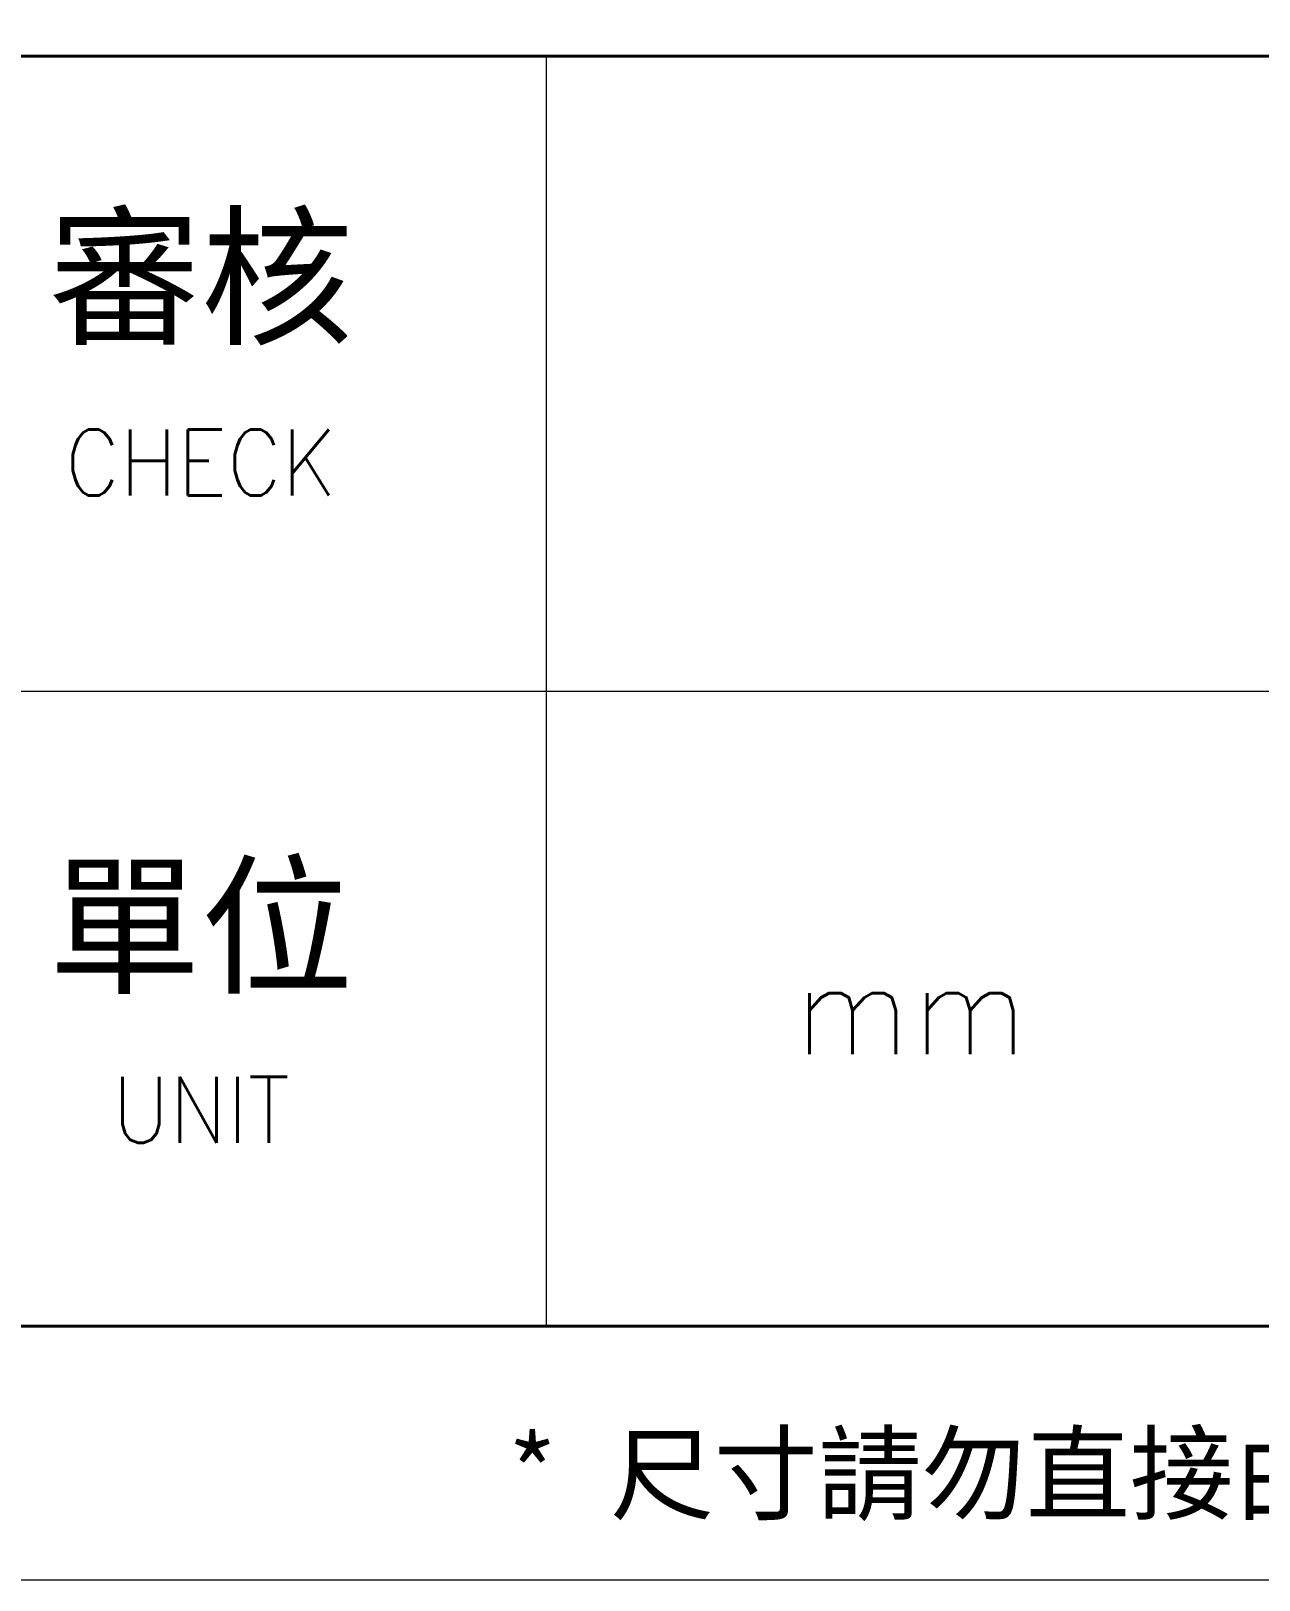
# Model space of a CAD drawing. Extents: x -3378 to 102197, y -3799 to 48702.
# Drawn here: x 7740 to 10019, y 14539 to 17415 of the extents above; entities that cross this region are included whole.
import ezdxf

# ---------------------------------------------------------------- set-up
doc = ezdxf.new("R2010")
doc.units = 0
doc.layers.add('(圖框)', color=7, linetype='Continuous')
doc.layers.add('0-蝶翼', color=7, linetype='Continuous')
doc.styles.get("Standard").update_dxf_attribs({"font": 'romans.shx', "bigfont": 'chinese.shx'})
doc.styles.add('型式1', font='')
doc.styles.get('型式1').set_extended_font_data('PMingLiU')

# ---------------------------------------------------------------- blocks, each defined once
blk = doc.blocks.new('PLAN-圖框')
at = {"layer": '(圖框)', "color": 2, "lineweight": 0}
for p, q in [((6388.6, -14142.1), (6388.6, -12894.9)), ((6388.6, -14142.1), (6388.6, -12894.9)), ((149.7, -13518.5), (8521.3, -13518.5))]:
    blk.add_line(p, q, dxfattribs=at)
at = {"layer": '(圖框)', "color": 240, "linetype": 'Continuous', "lineweight": 40, "flags": 128}
blk.add_lwpolyline([(149.7, -12894.9), (20200.7, -12894.9)], dxfattribs=at)
at = {"layer": '(圖框)', "color": 1, "linetype": 'Continuous', "lineweight": 40, "flags": 128}
blk.add_lwpolyline([(149.7, -12894.9), (20200.7, -12894.9)], dxfattribs=at)
at = {"layer": '(圖框)', "color": 4, "linetype": 'Continuous', "lineweight": 0}
blk.add_3dface([(20500, -14391.5), (0, -14391.5), (0, 0), (20500, 0)], dxfattribs=at)
at = {"layer": '(圖框)', "color": 1, "linetype": 'Continuous', "lineweight": 40}
blk.add_3dface([(149.7, -14142.1), (20200.7, -14142.1), (20200.7, -249.4), (149.7, -249.4)], dxfattribs=at)
at = {"layer": '(圖框)', "color": 2, "linetype": 'Continuous', "char_height": 109.755, "attachment_point": 5}
for s, insert, line_spacing_factor in [('{\\fDFKai-SB|b0|i0|c136|p70;審核}', (6049.3, -13118.1), 0.728704), ('{\\fDFKai-SB|b0|i0|c136|p70;單位\\P}', (6049.3, -13755.2), 0.725792)]:
    blk.add_mtext(s, dxfattribs=dict(at, insert=insert, line_spacing_factor=line_spacing_factor))
at = {"layer": '(圖框)', "color": 132, "char_height": 64.855, "attachment_point": 5}
for s, insert in [('{\\W0.92308;CHECK}', (6049.3, -13294)), ('\\W0.923077x;UNIT', (6049.3, -13929.8))]:
    blk.add_mtext(s, dxfattribs=dict(at, insert=insert))
at = {"layer": '(圖框)', "color": 2, "linetype": 'Continuous', "lineweight": 0, "insert": (6747.1, -13830), "char_height": 89.8, "attachment_point": 5}
blk.add_mtext('mm', dxfattribs=at)
at = {"layer": '(圖框)', "color": 254, "linetype": 'Continuous', "lineweight": 0, "insert": (7165.7, -14291.7), "char_height": 74.833, "attachment_point": 5, "line_spacing_factor": 0.725792}
blk.add_mtext('\\f細明體|b0|i0|c136|p54;* 尺寸請勿直接由圖面依比例量取 * ', dxfattribs=at)
blk.add_mtext('\\f細明體|b0|i0|c136|p54;* 尺寸請勿直接由圖面依比例量取 * ', dxfattribs=at)
at = {"layer": '(圖框)', "style": '型式1'}
blk.add_attdef('全球人壽', (13776.3, -13971.5), '', height=124.7, dxfattribs=at)
at = {"style": '型式1', "width": 0.8}
blk.add_attdef('圖號-橫', (17230.3, -13782.2), '', height=103.4, dxfattribs=at)

msp = doc.modelspace()

# ---------------------------------------------------------------- block references
at = {"layer": '0-蝶翼', "xscale": 1.89, "yscale": 1.89, "zscale": 1.89}
msp.add_blockref('PLAN-圖框', (-3377.946, 41739.237), dxfattribs=at)

doc.saveas('drawing.dxf')
